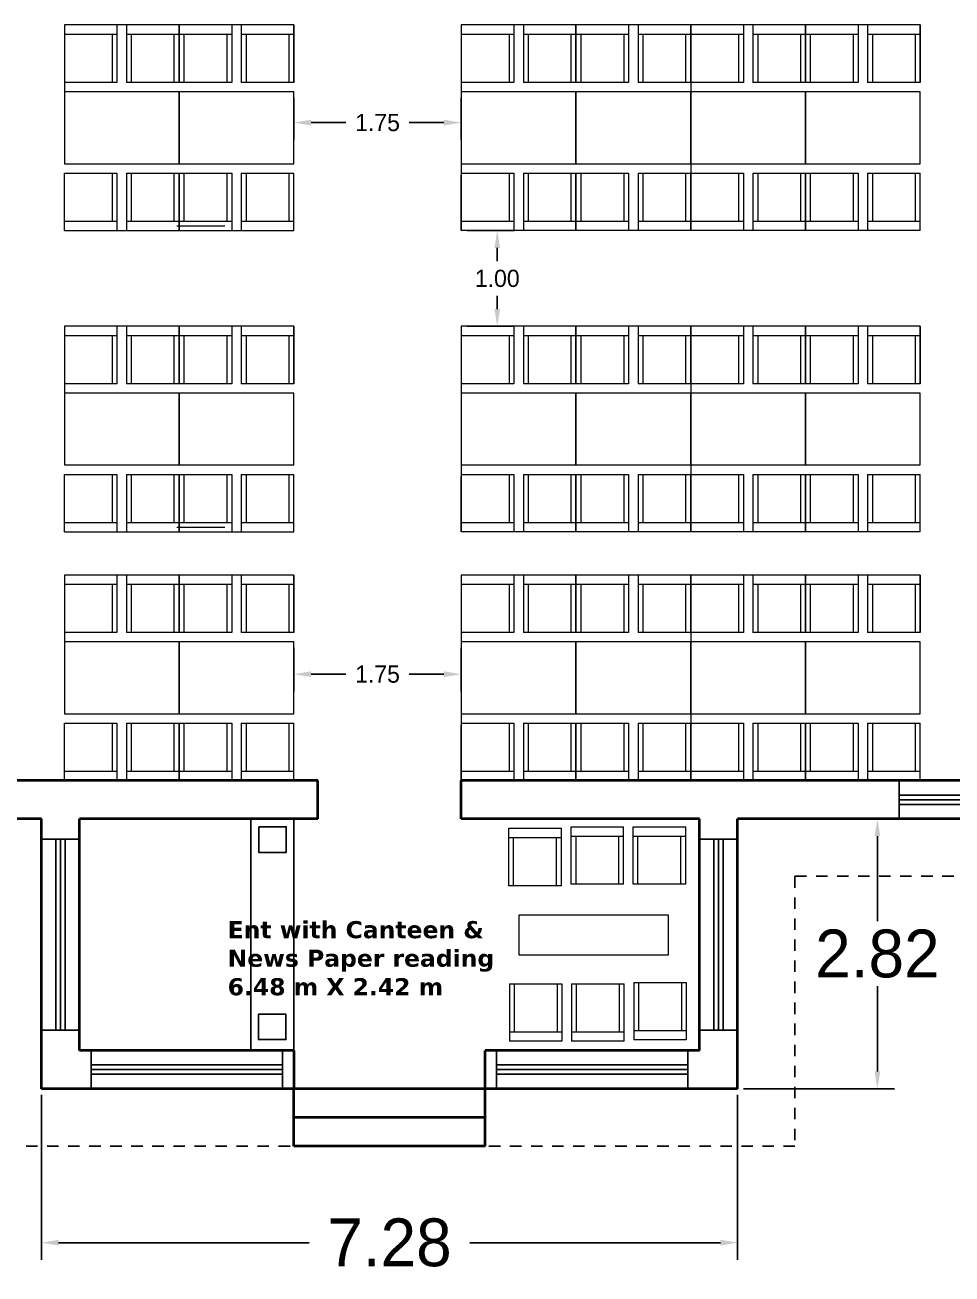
# Model space of a CAD drawing. Header units: inches. Extents: x 23 to 232, y -46 to 52.
# Drawn here: x 36.47 to 46.16, y 18.64 to 31.69 of the extents above; entities that cross this region are included whole.
import ezdxf

# ---------------------------------------------------------------- set-up
doc = ezdxf.new("R2010")
doc.units = ezdxf.units.IN
doc.header["$MEASUREMENT"] = 0
doc.linetypes.add('ACAD_ISO02W100', pattern=[15, 12, -3])
doc.layers.add('FUR', color=1, linetype='Continuous', lineweight=15)
doc.dimstyles.get("Standard").update_dxf_attribs({"dimtxt": 0.18, "dimasz": 0.18, "dimexe": 0.18, "dimexo": 0.0625, "dimgap": 0.09, "dimtad": 0, "dimtih": 1, "dimtoh": 1, "dimdec": 4, "dimzin": 0, "dimdsep": 46, "dimtxsty": 'Standard', "dimcen": 0.09, "dimadec": 0, "dimazin": 0, "dimtfac": 1, "dimtdec": 4, "dimtofl": 0, "dimtmove": 0, "dimatfit": 3, "dimfxl": 1, "dimtolj": 1, "dimtzin": 0, "dimarcsym": 0})

# ---------------------------------------------------------------- blocks, each defined once
blk = doc.blocks.new('*D3')
at = {"color": 0, "lineweight": -2}
for p, q in [((43.982, 23.395), (45.561, 23.395)), ((45.381, 23.215), (45.381, 22.325)), ((45.381, 20.755), (45.381, 21.645)), ((43.982, 20.575), (45.561, 20.575))]:
    blk.add_line(p, q, dxfattribs=at)
at = {"color": 0}
for points in [[(45.351, 23.215), (45.411, 23.215), (45.381, 23.395)], [(45.351, 20.755), (45.411, 20.755), (45.381, 20.575)]]:
    blk.add_solid(points, dxfattribs=at)
at = {"layer": 'Defpoints', "color": 0}
for p in [(43.919, 23.395), (43.919, 20.575), (45.381, 20.575)]:
    blk.add_point(p, dxfattribs=at)
at = {"color": 0, "insert": (45.381, 21.985), "char_height": 0.5, "attachment_point": 5}
blk.add_mtext('\\A1;2.82', dxfattribs=at)
blk = doc.blocks.new('*D5')
at = {"color": 0, "lineweight": -2}
for p, q in [((36.639, 20.512), (36.639, 18.785)), ((43.919, 20.512), (43.919, 18.785)), ((36.819, 18.965), (39.439, 18.965)), ((43.739, 18.965), (41.119, 18.965))]:
    blk.add_line(p, q, dxfattribs=at)
at = {"color": 0}
for points in [[(36.819, 18.995), (36.819, 18.935), (36.639, 18.965)], [(43.739, 18.995), (43.739, 18.935), (43.919, 18.965)]]:
    blk.add_solid(points, dxfattribs=at)
at = {"layer": 'Defpoints', "color": 0}
for p in [(36.639, 20.575), (43.919, 20.575), (43.919, 18.965)]:
    blk.add_point(p, dxfattribs=at)
at = {"color": 0, "insert": (40.279, 18.965), "char_height": 0.5, "attachment_point": 5}
blk.add_mtext('\\A1;7.28', dxfattribs=at)
blk = doc.blocks.new('*D12')
at = {"color": 0, "lineweight": -2}
for p, q in [((39.279, 30.932), (39.279, 30.494)), ((41.029, 30.932), (41.029, 30.494)), ((39.459, 30.674), (39.824, 30.674)), ((40.849, 30.674), (40.484, 30.674))]:
    blk.add_line(p, q, dxfattribs=at)
at = {"color": 0}
for points in [[(39.459, 30.704), (39.459, 30.644), (39.279, 30.674)], [(40.849, 30.704), (40.849, 30.644), (41.029, 30.674)]]:
    blk.add_solid(points, dxfattribs=at)
at = {"layer": 'Defpoints', "color": 0}
for p in [(39.279, 30.995), (41.029, 30.995), (41.029, 30.674)]:
    blk.add_point(p, dxfattribs=at)
at = {"color": 0, "insert": (40.154, 30.674), "char_height": 0.18, "attachment_point": 5}
blk.add_mtext('\\A1;1.75', dxfattribs=at)
blk = doc.blocks.new('*D13')
at = {"color": 0, "lineweight": -2}
for p, q in [((41.092, 29.545), (41.586, 29.545)), ((41.406, 29.365), (41.406, 29.225)), ((41.406, 28.725), (41.406, 28.865)), ((41.092, 28.545), (41.586, 28.545))]:
    blk.add_line(p, q, dxfattribs=at)
at = {"color": 0}
for points in [[(41.376, 29.365), (41.436, 29.365), (41.406, 29.545)], [(41.376, 28.725), (41.436, 28.725), (41.406, 28.545)]]:
    blk.add_solid(points, dxfattribs=at)
at = {"layer": 'Defpoints', "color": 0}
for p in [(41.029, 29.545), (41.029, 28.545), (41.406, 28.545)]:
    blk.add_point(p, dxfattribs=at)
at = {"color": 0, "insert": (41.406, 29.045), "char_height": 0.18, "attachment_point": 5}
blk.add_mtext('\\A1;1.00', dxfattribs=at)
blk = doc.blocks.new('*D30')
at = {"color": 0, "lineweight": -2}
for p, q in [((39.279, 25.182), (39.279, 24.728)), ((41.029, 25.182), (41.029, 24.728)), ((39.459, 24.908), (39.824, 24.908)), ((40.849, 24.908), (40.484, 24.908))]:
    blk.add_line(p, q, dxfattribs=at)
at = {"color": 0}
for points in [[(39.459, 24.938), (39.459, 24.878), (39.279, 24.908)], [(40.849, 24.938), (40.849, 24.878), (41.029, 24.908)]]:
    blk.add_solid(points, dxfattribs=at)
at = {"layer": 'Defpoints', "color": 0}
for p in [(39.279, 25.245), (41.029, 25.245), (41.029, 24.908)]:
    blk.add_point(p, dxfattribs=at)
at = {"color": 0, "insert": (40.154, 24.908), "char_height": 0.18, "attachment_point": 5}
blk.add_mtext('\\A1;1.75', dxfattribs=at)

msp = doc.modelspace()

# ---------------------------------------------------------------- linework, layer by layer
for p, q in [((41.02924, 29.54499), (41.02924, 30.12499)), ((43.42924, 29.54499), (43.42924, 30.12499)), ((41.02924, 26.39499), (41.02924, 26.97499)), ((43.42924, 26.39499), (43.42924, 26.97499)), ((41.02924, 23.79499), (41.02924, 24.37499)), ((43.42924, 23.79499), (43.42924, 24.37499)), ((36.63924, 23.39499), (36.03924, 23.39499)), ((37.03924, 23.39499), (38.03924, 23.39499)), ((38.82924, 20.97499), (38.82924, 23.39499)), ((39.27924, 20.97499), (39.27924, 23.39499)), ((43.91924, 23.39499), (44.51924, 23.39499)), ((43.91924, 23.39499), (43.91924, 22.79499)), ((41.27924, 20.57499), (39.27924, 20.57499))]:
    msp.add_line(p, q)
at = {"lineweight": 40}
for p, q in [((39.52924, 23.79499), (30.87924, 23.79499)), ((39.52924, 23.39499), (39.52924, 23.79499)), ((54.67924, 23.79499), (41.02924, 23.79499)), ((41.02924, 23.39499), (41.02924, 23.79499)), ((36.63924, 23.39499), (30.47924, 23.39499)), ((36.63924, 20.57499), (36.63924, 23.39499)), ((37.03924, 20.97499), (37.03924, 23.39499)), ((39.52924, 23.39499), (37.03924, 23.39499)), ((43.51924, 23.39499), (41.02924, 23.39499)), ((43.51924, 20.97499), (43.51924, 23.39499)), ((43.91924, 20.57499), (43.91924, 23.39499)), ((54.67924, 23.39499), (43.91924, 23.39499)), ((39.27924, 20.97499), (37.03924, 20.97499)), ((39.27924, 20.97499), (39.27924, 20.57499)), ((43.51924, 20.97499), (41.27924, 20.97499)), ((41.27924, 20.57499), (41.27924, 20.97499)), ((43.91924, 20.57499), (36.63924, 20.57499)), ((39.27924, 19.97499), (39.27924, 20.57499)), ((41.27924, 19.97499), (41.27924, 20.57499)), ((41.27924, 20.27499), (39.27924, 20.27499)), ((41.27924, 19.97499), (39.27924, 19.97499))]:
    msp.add_line(p, q, dxfattribs=at)
at = {"color": 6}
for p, q in [((45.60924, 23.79499), (45.60924, 23.39499)), ((45.60924, 23.64499), (47.60924, 23.64499)), ((45.60924, 23.59499), (47.60924, 23.59499)), ((45.60924, 23.59499), (47.60924, 23.59499)), ((45.60924, 23.54499), (47.60924, 23.54499)), ((36.63924, 23.18499), (37.03924, 23.18499)), ((36.78924, 23.18499), (36.78924, 21.18499)), ((36.83924, 23.18499), (36.83924, 21.18499)), ((36.83924, 23.18499), (36.83924, 21.18499)), ((36.88924, 23.18499), (36.88924, 21.18499)), ((43.51924, 23.18499), (43.91924, 23.18499)), ((43.66924, 23.18499), (43.66924, 21.18499)), ((43.71924, 23.18499), (43.71924, 21.18499)), ((43.71924, 23.18499), (43.71924, 21.18499)), ((43.76924, 23.18499), (43.76924, 21.18499)), ((36.63924, 21.18499), (37.03924, 21.18499)), ((43.51924, 21.18499), (43.91924, 21.18499)), ((37.15924, 20.57499), (37.15924, 20.97499)), ((39.15924, 20.57499), (39.15924, 20.97499)), ((41.39924, 20.57499), (41.39924, 20.97499)), ((43.39924, 20.57499), (43.39924, 20.97499)), ((37.15924, 20.82499), (39.15924, 20.82499)), ((37.15924, 20.77499), (39.15924, 20.77499)), ((37.15924, 20.77499), (39.15924, 20.77499)), ((41.39924, 20.82499), (43.39924, 20.82499)), ((41.39924, 20.77499), (43.39924, 20.77499)), ((41.39924, 20.77499), (43.39924, 20.77499)), ((37.15924, 20.72499), (39.15924, 20.72499)), ((41.39924, 20.72499), (43.39924, 20.72499))]:
    msp.add_line(p, q, dxfattribs=at)
at = {"linetype": 'ACAD_ISO02W100', "ltscale": 0.01}
for p, q in [((44.51924, 22.79499), (44.51924, 19.97499)), ((44.51924, 22.79499), (54.07924, 22.79499)), ((36.03924, 19.97499), (44.51924, 19.97499))]:
    msp.add_line(p, q, dxfattribs=at)
for points in [[(38.91278, 23.31231), (39.20001, 23.31231), (39.20001, 23.04478), (38.91278, 23.04478)], [(38.90844, 21.35313), (39.19678, 21.35313), (39.19678, 21.08875), (38.90844, 21.08875)]]:
    msp.add_lwpolyline(points, close=True)
at = {"layer": 'FUR', "lineweight": 20}
for p, q in [((39.27924, 31.69499), (36.87924, 31.69499)), ((36.87924, 31.69499), (36.87924, 30.245)), ((37.42924, 31.69499), (37.42924, 31.09499)), ((37.52924, 31.69499), (37.52924, 31.09499)), ((38.07924, 31.09499), (38.07924, 31.69499)), ((38.07924, 31.69499), (38.07924, 31.09499)), ((38.07924, 31.09499), (38.07924, 31.69499)), ((38.07924, 31.69499), (38.07924, 31.09499)), ((38.62924, 31.69499), (38.62924, 31.09499)), ((38.72924, 31.69499), (38.72924, 31.09499)), ((39.27924, 31.69499), (39.27924, 31.09499)), ((39.27924, 31.09499), (39.27924, 31.69499)), ((43.42924, 31.69499), (41.02924, 31.69499)), ((41.02924, 31.69499), (41.02924, 29.54499)), ((41.57924, 31.69499), (41.57924, 31.09499)), ((41.67924, 31.69499), (41.67924, 31.09499)), ((42.22924, 31.69499), (42.22924, 31.09499)), ((42.22924, 31.09499), (42.22924, 31.69499)), ((42.22924, 31.69499), (42.22924, 31.09499)), ((42.22924, 31.09499), (42.22924, 31.69499)), ((42.77924, 31.69499), (42.77924, 31.09499)), ((42.87924, 31.69499), (42.87924, 31.09499)), ((45.82924, 31.69499), (43.42924, 31.69499)), ((43.42924, 31.69499), (43.42924, 29.54499)), ((43.42924, 31.69499), (43.42924, 31.09499)), ((43.42924, 31.09499), (43.42924, 31.69499)), ((43.97924, 31.69499), (43.97924, 31.09499)), ((44.07924, 31.69499), (44.07924, 31.09499)), ((44.62924, 31.69499), (44.62924, 31.09499)), ((44.62924, 31.09499), (44.62924, 31.69499)), ((44.62924, 31.69499), (44.62924, 31.09499)), ((44.62924, 31.09499), (44.62924, 31.69499)), ((45.17924, 31.69499), (45.17924, 31.09499)), ((45.27924, 31.69499), (45.27924, 31.09499)), ((45.82924, 31.69499), (45.82924, 31.09499)), ((45.82924, 31.09499), (45.82924, 31.69499)), ((37.42924, 31.595), (36.87924, 31.595)), ((37.37924, 31.595), (37.37924, 31.09499)), ((38.07924, 31.595), (37.52924, 31.595)), ((37.57924, 31.595), (37.57924, 31.09499)), ((38.02924, 31.09499), (38.02924, 31.595)), ((38.62924, 31.59499), (38.07924, 31.59499)), ((38.12924, 31.59499), (38.12924, 31.09499)), ((38.57924, 31.59499), (38.57924, 31.09499)), ((39.27924, 31.59499), (38.72924, 31.59499)), ((38.77924, 31.59499), (38.77924, 31.09499)), ((39.22924, 31.09499), (39.22924, 31.59499)), ((41.57924, 31.59499), (41.02924, 31.59499)), ((41.52924, 31.59499), (41.52924, 31.09499)), ((42.22924, 31.59499), (41.67924, 31.59499)), ((41.72924, 31.59499), (41.72924, 31.09499)), ((42.17924, 31.09499), (42.17924, 31.59499)), ((42.77924, 31.59499), (42.22924, 31.59499)), ((42.27924, 31.59499), (42.27924, 31.09499)), ((42.72924, 31.59499), (42.72924, 31.09499)), ((43.42924, 31.59499), (42.87924, 31.59499)), ((42.92924, 31.59499), (42.92924, 31.09499)), ((43.37924, 31.09499), (43.37924, 31.59499)), ((43.97924, 31.59499), (43.42924, 31.59499)), ((43.92924, 31.59499), (43.92924, 31.09499)), ((44.62924, 31.59499), (44.07924, 31.59499)), ((44.12924, 31.59499), (44.12924, 31.09499)), ((44.57924, 31.09499), (44.57924, 31.59499)), ((45.17924, 31.59499), (44.62924, 31.59499)), ((44.67924, 31.59499), (44.67924, 31.09499)), ((45.12924, 31.59499), (45.12924, 31.09499)), ((45.82924, 31.59499), (45.27924, 31.59499)), ((45.32924, 31.59499), (45.32924, 31.09499)), ((45.77924, 31.09499), (45.77924, 31.59499)), ((37.42924, 31.09499), (36.87924, 31.09499)), ((38.07924, 31.09499), (37.52924, 31.09499)), ((38.62924, 31.09499), (38.07924, 31.09499)), ((39.27924, 31.09499), (38.72924, 31.09499)), ((41.57924, 31.09499), (41.02924, 31.09499)), ((42.22924, 31.09499), (41.67924, 31.09499)), ((42.77924, 31.09499), (42.22924, 31.09499)), ((43.42924, 31.09499), (42.87924, 31.09499)), ((43.97924, 31.09499), (43.42924, 31.09499)), ((44.62924, 31.09499), (44.07924, 31.09499)), ((45.17924, 31.09499), (44.62924, 31.09499)), ((45.82924, 31.09499), (45.27924, 31.09499)), ((38.07924, 30.995), (36.87924, 30.995)), ((38.07924, 30.245), (38.07924, 30.995)), ((38.07924, 30.245), (38.07924, 30.995)), ((39.27924, 30.99499), (38.07924, 30.99499)), ((38.07924, 30.99499), (38.07924, 30.24499)), ((38.07924, 30.99499), (38.07924, 30.24499)), ((39.27924, 30.24499), (39.27924, 30.99499)), ((39.27924, 30.24499), (39.27924, 30.99499)), ((42.22924, 30.99499), (41.02924, 30.99499)), ((43.42924, 30.99499), (42.22924, 30.99499)), ((42.22924, 30.99499), (42.22924, 30.24499)), ((42.22924, 30.99499), (42.22924, 30.24499)), ((42.22924, 30.24499), (42.22924, 30.99499)), ((42.22924, 30.24499), (42.22924, 30.99499)), ((44.62924, 30.99499), (43.42924, 30.99499)), ((43.42924, 30.24499), (43.42924, 30.99499)), ((43.42924, 30.24499), (43.42924, 30.99499)), ((45.82924, 30.99499), (44.62924, 30.99499)), ((44.62924, 30.99499), (44.62924, 30.24499)), ((44.62924, 30.99499), (44.62924, 30.24499)), ((44.62924, 30.24499), (44.62924, 30.99499)), ((44.62924, 30.24499), (44.62924, 30.99499)), ((45.82924, 30.24499), (45.82924, 30.99499)), ((45.82924, 30.24499), (45.82924, 30.99499)), ((36.87924, 30.245), (38.07924, 30.245)), ((38.07924, 30.24499), (39.27924, 30.24499)), ((41.02924, 30.24499), (42.22924, 30.24499)), ((42.22924, 30.24499), (43.42924, 30.24499)), ((43.42924, 30.24499), (44.62924, 30.24499)), ((44.62924, 30.24499), (45.82924, 30.24499)), ((36.87924, 30.145), (37.42924, 30.145)), ((36.87924, 29.54499), (36.87924, 30.14499)), ((37.37924, 30.145), (37.37924, 29.645)), ((37.42924, 30.145), (37.42924, 29.545)), ((37.52924, 30.145), (38.07924, 30.145)), ((37.52924, 30.145), (37.52924, 29.545)), ((37.57924, 30.145), (37.57924, 29.645)), ((38.02924, 29.645), (38.02924, 30.145)), ((38.07924, 29.545), (38.07924, 30.145)), ((38.07924, 30.14499), (38.62924, 30.14499)), ((38.07924, 30.14499), (38.07924, 29.54499)), ((38.12924, 30.14499), (38.12924, 29.64499)), ((38.57924, 30.14499), (38.57924, 29.64499)), ((38.62924, 30.14499), (38.62924, 29.54499)), ((38.72924, 30.14499), (39.27924, 30.14499)), ((38.72924, 30.14499), (38.72924, 29.54499)), ((38.77924, 30.14499), (38.77924, 29.64499)), ((39.22924, 29.64499), (39.22924, 30.14499)), ((39.27924, 29.54499), (39.27924, 30.14499)), ((41.02924, 30.14499), (41.57924, 30.14499)), ((41.52924, 30.14499), (41.52924, 29.64499)), ((41.57924, 30.14499), (41.57924, 29.54499)), ((41.67924, 30.14499), (42.22924, 30.14499)), ((41.67924, 30.14499), (41.67924, 29.54499)), ((41.72924, 30.14499), (41.72924, 29.64499)), ((42.17924, 29.64499), (42.17924, 30.14499)), ((42.22924, 30.14499), (42.77924, 30.14499)), ((42.22924, 30.14499), (42.22924, 29.54499)), ((42.22924, 29.54499), (42.22924, 30.14499)), ((42.27924, 30.14499), (42.27924, 29.64499)), ((42.72924, 30.14499), (42.72924, 29.64499)), ((42.77924, 30.14499), (42.77924, 29.54499)), ((42.87924, 30.14499), (43.42924, 30.14499)), ((42.87924, 30.14499), (42.87924, 29.54499)), ((42.92924, 30.14499), (42.92924, 29.64499)), ((43.37924, 29.64499), (43.37924, 30.14499)), ((43.42924, 30.14499), (43.97924, 30.14499)), ((43.42924, 29.54499), (43.42924, 30.14499)), ((43.92924, 30.14499), (43.92924, 29.64499)), ((43.97924, 30.14499), (43.97924, 29.54499)), ((44.07924, 30.14499), (44.62924, 30.14499)), ((44.07924, 30.14499), (44.07924, 29.54499)), ((44.12924, 30.14499), (44.12924, 29.64499)), ((44.57924, 29.64499), (44.57924, 30.14499)), ((44.62924, 30.14499), (45.17924, 30.14499)), ((44.62924, 30.14499), (44.62924, 29.54499)), ((44.62924, 29.54499), (44.62924, 30.14499)), ((44.67924, 30.14499), (44.67924, 29.64499)), ((45.12924, 30.14499), (45.12924, 29.64499)), ((45.17924, 30.14499), (45.17924, 29.54499)), ((45.27924, 30.14499), (45.82924, 30.14499)), ((45.27924, 30.14499), (45.27924, 29.54499)), ((45.32924, 30.14499), (45.32924, 29.64499)), ((45.77924, 29.64499), (45.77924, 30.14499)), ((45.82924, 29.54499), (45.82924, 30.14499)), ((36.87924, 29.645), (37.42924, 29.645)), ((37.52924, 29.645), (38.07924, 29.645)), ((38.07924, 29.64499), (38.62924, 29.64499)), ((38.72924, 29.64499), (39.27924, 29.64499)), ((41.02924, 29.64499), (41.57924, 29.64499)), ((41.67924, 29.64499), (42.22924, 29.64499)), ((42.22924, 29.64499), (42.77924, 29.64499)), ((42.87924, 29.64499), (43.42924, 29.64499)), ((43.42924, 29.64499), (43.97924, 29.64499)), ((44.07924, 29.64499), (44.62924, 29.64499)), ((44.62924, 29.64499), (45.17924, 29.64499)), ((45.27924, 29.64499), (45.82924, 29.64499)), ((36.87924, 29.54499), (39.27924, 29.54499)), ((38.05592, 29.59499), (38.55592, 29.59499)), ((43.42924, 29.54499), (41.02924, 29.54499)), ((45.82924, 29.54499), (43.42924, 29.54499)), ((39.27924, 28.54499), (36.87924, 28.54499)), ((36.87924, 28.54499), (36.87924, 27.09499)), ((37.42924, 28.54499), (37.42924, 27.94499)), ((37.52924, 28.54499), (37.52924, 27.94499)), ((38.07924, 28.54499), (38.07924, 27.94499)), ((38.07924, 27.94499), (38.07924, 28.54499)), ((38.07924, 28.54499), (38.07924, 27.94499)), ((38.07924, 27.94499), (38.07924, 28.54499)), ((38.62924, 28.54499), (38.62924, 27.94499)), ((38.72924, 28.54499), (38.72924, 27.94499)), ((39.27924, 28.54499), (39.27924, 27.94499)), ((39.27924, 27.94499), (39.27924, 28.54499)), ((43.42924, 28.54499), (41.02924, 28.54499)), ((41.02924, 28.54499), (41.02924, 26.39499)), ((41.57924, 28.54499), (41.57924, 27.94499)), ((41.67924, 28.54499), (41.67924, 27.94499)), ((42.22924, 28.54499), (42.22924, 27.94499)), ((42.22924, 27.94499), (42.22924, 28.54499)), ((42.22924, 28.54499), (42.22924, 27.94499)), ((42.22924, 27.94499), (42.22924, 28.54499)), ((42.77924, 28.54499), (42.77924, 27.94499)), ((42.87924, 28.54499), (42.87924, 27.94499)), ((45.82924, 28.54499), (43.42924, 28.54499)), ((43.42924, 28.54499), (43.42924, 26.39499)), ((43.42924, 28.54499), (43.42924, 27.94499)), ((43.42924, 27.94499), (43.42924, 28.54499)), ((43.97924, 28.54499), (43.97924, 27.94499)), ((44.07924, 28.54499), (44.07924, 27.94499)), ((44.62924, 28.54499), (44.62924, 27.94499)), ((44.62924, 27.94499), (44.62924, 28.54499)), ((44.62924, 28.54499), (44.62924, 27.94499)), ((44.62924, 27.94499), (44.62924, 28.54499)), ((45.17924, 28.54499), (45.17924, 27.94499)), ((45.27924, 28.54499), (45.27924, 27.94499)), ((45.82924, 28.54499), (45.82924, 27.94499)), ((45.82924, 27.94499), (45.82924, 28.54499)), ((37.42924, 28.44499), (36.87924, 28.44499)), ((37.37924, 28.44499), (37.37924, 27.94499)), ((38.07924, 28.44499), (37.52924, 28.44499)), ((37.57924, 28.44499), (37.57924, 27.94499)), ((38.02924, 27.94499), (38.02924, 28.44499)), ((38.62924, 28.44499), (38.07924, 28.44499)), ((38.12924, 28.44499), (38.12924, 27.94499)), ((38.57924, 28.44499), (38.57924, 27.94499)), ((39.27924, 28.44499), (38.72924, 28.44499)), ((38.77924, 28.44499), (38.77924, 27.94499)), ((39.22924, 27.94499), (39.22924, 28.44499)), ((41.57924, 28.44499), (41.02924, 28.44499)), ((41.52924, 28.44499), (41.52924, 27.94499)), ((42.22924, 28.44499), (41.67924, 28.44499)), ((41.72924, 28.44499), (41.72924, 27.94499)), ((42.17924, 27.94499), (42.17924, 28.44499)), ((42.77924, 28.44499), (42.22924, 28.44499)), ((42.27924, 28.44499), (42.27924, 27.94499)), ((42.72924, 28.44499), (42.72924, 27.94499)), ((43.42924, 28.44499), (42.87924, 28.44499)), ((42.92924, 28.44499), (42.92924, 27.94499)), ((43.37924, 27.94499), (43.37924, 28.44499)), ((43.97924, 28.44499), (43.42924, 28.44499)), ((43.92924, 28.44499), (43.92924, 27.94499)), ((44.62924, 28.44499), (44.07924, 28.44499)), ((44.12924, 28.44499), (44.12924, 27.94499)), ((44.57924, 27.94499), (44.57924, 28.44499)), ((45.17924, 28.44499), (44.62924, 28.44499)), ((44.67924, 28.44499), (44.67924, 27.94499)), ((45.12924, 28.44499), (45.12924, 27.94499)), ((45.82924, 28.44499), (45.27924, 28.44499)), ((45.32924, 28.44499), (45.32924, 27.94499)), ((45.77924, 27.94499), (45.77924, 28.44499)), ((37.42924, 27.94499), (36.87924, 27.94499)), ((38.07924, 27.94499), (37.52924, 27.94499)), ((38.62924, 27.94499), (38.07924, 27.94499)), ((39.27924, 27.94499), (38.72924, 27.94499)), ((41.57924, 27.94499), (41.02924, 27.94499)), ((42.22924, 27.94499), (41.67924, 27.94499)), ((42.77924, 27.94499), (42.22924, 27.94499)), ((43.42924, 27.94499), (42.87924, 27.94499)), ((43.97924, 27.94499), (43.42924, 27.94499)), ((44.62924, 27.94499), (44.07924, 27.94499)), ((45.17924, 27.94499), (44.62924, 27.94499)), ((45.82924, 27.94499), (45.27924, 27.94499)), ((38.07924, 27.84499), (36.87924, 27.84499)), ((39.27924, 27.84499), (38.07924, 27.84499)), ((38.07924, 27.84499), (38.07924, 27.09499)), ((38.07924, 27.84499), (38.07924, 27.09499)), ((38.07924, 27.09499), (38.07924, 27.84499)), ((38.07924, 27.09499), (38.07924, 27.84499)), ((39.27924, 27.09499), (39.27924, 27.84499)), ((39.27924, 27.09499), (39.27924, 27.84499)), ((42.22924, 27.84499), (41.02924, 27.84499)), ((43.42924, 27.84499), (42.22924, 27.84499)), ((42.22924, 27.84499), (42.22924, 27.09499)), ((42.22924, 27.84499), (42.22924, 27.09499)), ((42.22924, 27.09499), (42.22924, 27.84499)), ((42.22924, 27.09499), (42.22924, 27.84499)), ((44.62924, 27.84499), (43.42924, 27.84499)), ((43.42924, 27.09499), (43.42924, 27.84499)), ((43.42924, 27.09499), (43.42924, 27.84499)), ((45.82924, 27.84499), (44.62924, 27.84499)), ((44.62924, 27.84499), (44.62924, 27.09499)), ((44.62924, 27.84499), (44.62924, 27.09499)), ((44.62924, 27.09499), (44.62924, 27.84499)), ((44.62924, 27.09499), (44.62924, 27.84499)), ((45.82924, 27.09499), (45.82924, 27.84499)), ((45.82924, 27.09499), (45.82924, 27.84499)), ((36.87924, 27.09499), (38.07924, 27.09499)), ((38.07924, 27.09499), (39.27924, 27.09499)), ((41.02924, 27.09499), (42.22924, 27.09499)), ((42.22924, 27.09499), (43.42924, 27.09499)), ((43.42924, 27.09499), (44.62924, 27.09499)), ((44.62924, 27.09499), (45.82924, 27.09499)), ((36.87924, 26.39499), (36.87924, 26.99499)), ((36.87924, 26.99499), (37.42924, 26.99499)), ((37.37924, 26.99499), (37.37924, 26.49499)), ((37.42924, 26.99499), (37.42924, 26.39499)), ((37.52924, 26.99499), (38.07924, 26.99499)), ((37.52924, 26.99499), (37.52924, 26.39499)), ((37.57924, 26.99499), (37.57924, 26.49499)), ((38.02924, 26.49499), (38.02924, 26.99499)), ((38.07924, 26.99499), (38.62924, 26.99499)), ((38.07924, 26.99499), (38.07924, 26.39499)), ((38.07924, 26.39499), (38.07924, 26.99499)), ((38.12924, 26.99499), (38.12924, 26.49499)), ((38.57924, 26.99499), (38.57924, 26.49499)), ((38.62924, 26.99499), (38.62924, 26.39499)), ((38.72924, 26.99499), (39.27924, 26.99499)), ((38.72924, 26.99499), (38.72924, 26.39499)), ((38.77924, 26.99499), (38.77924, 26.49499)), ((39.22924, 26.49499), (39.22924, 26.99499)), ((39.27924, 26.39499), (39.27924, 26.99499)), ((41.02924, 26.99499), (41.57924, 26.99499)), ((41.52924, 26.99499), (41.52924, 26.49499)), ((41.57924, 26.99499), (41.57924, 26.39499)), ((41.67924, 26.99499), (42.22924, 26.99499)), ((41.67924, 26.99499), (41.67924, 26.39499)), ((41.72924, 26.99499), (41.72924, 26.49499)), ((42.17924, 26.49499), (42.17924, 26.99499)), ((42.22924, 26.99499), (42.77924, 26.99499)), ((42.22924, 26.99499), (42.22924, 26.39499)), ((42.22924, 26.39499), (42.22924, 26.99499)), ((42.27924, 26.99499), (42.27924, 26.49499)), ((42.72924, 26.99499), (42.72924, 26.49499)), ((42.77924, 26.99499), (42.77924, 26.39499)), ((42.87924, 26.99499), (43.42924, 26.99499)), ((42.87924, 26.99499), (42.87924, 26.39499)), ((42.92924, 26.99499), (42.92924, 26.49499)), ((43.37924, 26.49499), (43.37924, 26.99499)), ((43.42924, 26.99499), (43.97924, 26.99499)), ((43.42924, 26.39499), (43.42924, 26.99499)), ((43.92924, 26.99499), (43.92924, 26.49499)), ((43.97924, 26.99499), (43.97924, 26.39499)), ((44.07924, 26.99499), (44.62924, 26.99499)), ((44.07924, 26.99499), (44.07924, 26.39499)), ((44.12924, 26.99499), (44.12924, 26.49499)), ((44.57924, 26.49499), (44.57924, 26.99499)), ((44.62924, 26.99499), (45.17924, 26.99499)), ((44.62924, 26.99499), (44.62924, 26.39499)), ((44.62924, 26.39499), (44.62924, 26.99499)), ((44.67924, 26.99499), (44.67924, 26.49499)), ((45.12924, 26.99499), (45.12924, 26.49499)), ((45.17924, 26.99499), (45.17924, 26.39499)), ((45.27924, 26.99499), (45.82924, 26.99499)), ((45.27924, 26.99499), (45.27924, 26.39499)), ((45.32924, 26.99499), (45.32924, 26.49499)), ((45.77924, 26.49499), (45.77924, 26.99499)), ((45.82924, 26.39499), (45.82924, 26.99499)), ((36.87924, 26.49499), (37.42924, 26.49499)), ((36.87924, 26.39499), (39.27924, 26.39499)), ((37.52924, 26.49499), (38.07924, 26.49499)), ((38.05592, 26.44499), (38.55592, 26.44499)), ((38.07924, 26.49499), (38.62924, 26.49499)), ((38.72924, 26.49499), (39.27924, 26.49499)), ((41.02924, 26.49499), (41.57924, 26.49499)), ((43.42924, 26.39499), (41.02924, 26.39499)), ((41.67924, 26.49499), (42.22924, 26.49499)), ((42.22924, 26.49499), (42.77924, 26.49499)), ((42.87924, 26.49499), (43.42924, 26.49499)), ((43.42924, 26.49499), (43.97924, 26.49499)), ((45.82924, 26.39499), (43.42924, 26.39499)), ((44.07924, 26.49499), (44.62924, 26.49499)), ((44.62924, 26.49499), (45.17924, 26.49499)), ((45.27924, 26.49499), (45.82924, 26.49499)), ((39.27924, 25.94499), (36.87924, 25.94499)), ((36.87924, 25.94499), (36.87924, 24.49499)), ((37.42924, 25.94499), (37.42924, 25.34499)), ((37.52924, 25.94499), (37.52924, 25.34499)), ((38.07924, 25.94499), (38.07924, 25.34499)), ((38.07924, 25.34499), (38.07924, 25.94499)), ((38.07924, 25.94499), (38.07924, 25.34499)), ((38.07924, 25.34499), (38.07924, 25.94499)), ((38.62924, 25.94499), (38.62924, 25.34499)), ((38.72924, 25.94499), (38.72924, 25.34499)), ((39.27924, 25.94499), (39.27924, 25.34499)), ((39.27924, 25.34499), (39.27924, 25.94499)), ((43.42924, 25.94499), (41.02924, 25.94499)), ((41.02924, 25.94499), (41.02924, 23.79499)), ((41.57924, 25.94499), (41.57924, 25.34499)), ((41.67924, 25.94499), (41.67924, 25.34499)), ((42.22924, 25.94499), (42.22924, 25.34499)), ((42.22924, 25.34499), (42.22924, 25.94499)), ((42.22924, 25.94499), (42.22924, 25.34499)), ((42.22924, 25.34499), (42.22924, 25.94499)), ((42.77924, 25.94499), (42.77924, 25.34499)), ((42.87924, 25.94499), (42.87924, 25.34499)), ((45.82924, 25.94499), (43.42924, 25.94499)), ((43.42924, 25.94499), (43.42924, 23.79499)), ((43.42924, 25.94499), (43.42924, 25.34499)), ((43.42924, 25.34499), (43.42924, 25.94499)), ((43.97924, 25.94499), (43.97924, 25.34499)), ((44.07924, 25.94499), (44.07924, 25.34499)), ((44.62924, 25.94499), (44.62924, 25.34499)), ((44.62924, 25.34499), (44.62924, 25.94499)), ((44.62924, 25.94499), (44.62924, 25.34499)), ((44.62924, 25.34499), (44.62924, 25.94499)), ((45.17924, 25.94499), (45.17924, 25.34499)), ((45.27924, 25.94499), (45.27924, 25.34499)), ((45.82924, 25.94499), (45.82924, 25.34499)), ((45.82924, 25.34499), (45.82924, 25.94499)), ((37.42924, 25.84499), (36.87924, 25.84499)), ((37.37924, 25.84499), (37.37924, 25.34499)), ((38.07924, 25.84499), (37.52924, 25.84499)), ((37.57924, 25.84499), (37.57924, 25.34499)), ((38.02924, 25.34499), (38.02924, 25.84499)), ((38.62924, 25.84499), (38.07924, 25.84499)), ((38.12924, 25.84499), (38.12924, 25.34499)), ((38.57924, 25.84499), (38.57924, 25.34499)), ((39.27924, 25.84499), (38.72924, 25.84499)), ((38.77924, 25.84499), (38.77924, 25.34499)), ((39.22924, 25.34499), (39.22924, 25.84499)), ((41.57924, 25.84499), (41.02924, 25.84499)), ((41.52924, 25.84499), (41.52924, 25.34499)), ((42.22924, 25.84499), (41.67924, 25.84499)), ((41.72924, 25.84499), (41.72924, 25.34499)), ((42.17924, 25.34499), (42.17924, 25.84499)), ((42.77924, 25.84499), (42.22924, 25.84499)), ((42.27924, 25.84499), (42.27924, 25.34499)), ((42.72924, 25.84499), (42.72924, 25.34499)), ((43.42924, 25.84499), (42.87924, 25.84499)), ((42.92924, 25.84499), (42.92924, 25.34499)), ((43.37924, 25.34499), (43.37924, 25.84499)), ((43.97924, 25.84499), (43.42924, 25.84499)), ((43.92924, 25.84499), (43.92924, 25.34499)), ((44.62924, 25.84499), (44.07924, 25.84499)), ((44.12924, 25.84499), (44.12924, 25.34499)), ((44.57924, 25.34499), (44.57924, 25.84499)), ((45.17924, 25.84499), (44.62924, 25.84499)), ((44.67924, 25.84499), (44.67924, 25.34499)), ((45.12924, 25.84499), (45.12924, 25.34499)), ((45.82924, 25.84499), (45.27924, 25.84499)), ((45.32924, 25.84499), (45.32924, 25.34499)), ((45.77924, 25.34499), (45.77924, 25.84499)), ((37.42924, 25.34499), (36.87924, 25.34499)), ((38.07924, 25.34499), (37.52924, 25.34499)), ((38.62924, 25.34499), (38.07924, 25.34499)), ((39.27924, 25.34499), (38.72924, 25.34499)), ((41.57924, 25.34499), (41.02924, 25.34499)), ((42.22924, 25.34499), (41.67924, 25.34499)), ((42.77924, 25.34499), (42.22924, 25.34499)), ((43.42924, 25.34499), (42.87924, 25.34499)), ((43.97924, 25.34499), (43.42924, 25.34499)), ((44.62924, 25.34499), (44.07924, 25.34499)), ((45.17924, 25.34499), (44.62924, 25.34499)), ((45.82924, 25.34499), (45.27924, 25.34499)), ((38.07924, 25.24499), (36.87924, 25.24499)), ((39.27924, 25.24499), (38.07924, 25.24499)), ((38.07924, 25.24499), (38.07924, 24.49499)), ((38.07924, 25.24499), (38.07924, 24.49499)), ((38.07924, 24.49499), (38.07924, 25.24499)), ((38.07924, 24.49499), (38.07924, 25.24499)), ((39.27924, 24.49499), (39.27924, 25.24499)), ((39.27924, 24.49499), (39.27924, 25.24499)), ((42.22924, 25.24499), (41.02924, 25.24499)), ((43.42924, 25.24499), (42.22924, 25.24499)), ((42.22924, 25.24499), (42.22924, 24.49499)), ((42.22924, 25.24499), (42.22924, 24.49499)), ((42.22924, 24.49499), (42.22924, 25.24499)), ((42.22924, 24.49499), (42.22924, 25.24499)), ((44.62924, 25.24499), (43.42924, 25.24499)), ((43.42924, 24.49499), (43.42924, 25.24499)), ((43.42924, 24.49499), (43.42924, 25.24499)), ((45.82924, 25.24499), (44.62924, 25.24499)), ((44.62924, 25.24499), (44.62924, 24.49499)), ((44.62924, 25.24499), (44.62924, 24.49499)), ((44.62924, 24.49499), (44.62924, 25.24499)), ((44.62924, 24.49499), (44.62924, 25.24499)), ((45.82924, 24.49499), (45.82924, 25.24499)), ((45.82924, 24.49499), (45.82924, 25.24499)), ((36.87924, 24.49499), (38.07924, 24.49499)), ((38.07924, 24.49499), (39.27924, 24.49499)), ((41.02924, 24.49499), (42.22924, 24.49499)), ((42.22924, 24.49499), (43.42924, 24.49499)), ((43.42924, 24.49499), (44.62924, 24.49499)), ((44.62924, 24.49499), (45.82924, 24.49499)), ((36.87924, 23.79499), (36.87924, 24.39499)), ((36.87924, 24.39499), (37.42924, 24.39499)), ((37.37924, 24.39499), (37.37924, 23.89499)), ((37.42924, 24.39499), (37.42924, 23.79499)), ((37.52924, 24.39499), (38.07924, 24.39499)), ((37.52924, 24.39499), (37.52924, 23.79499)), ((37.57924, 24.39499), (37.57924, 23.89499)), ((38.02924, 23.89499), (38.02924, 24.39499)), ((38.07924, 24.39499), (38.62924, 24.39499)), ((38.07924, 24.39499), (38.07924, 23.79499)), ((38.07924, 23.79499), (38.07924, 24.39499)), ((38.12924, 24.39499), (38.12924, 23.89499)), ((38.57924, 24.39499), (38.57924, 23.89499)), ((38.62924, 24.39499), (38.62924, 23.79499)), ((38.72924, 24.39499), (39.27924, 24.39499)), ((38.72924, 24.39499), (38.72924, 23.79499)), ((38.77924, 24.39499), (38.77924, 23.89499)), ((39.22924, 23.89499), (39.22924, 24.39499)), ((39.27924, 23.79499), (39.27924, 24.39499)), ((41.02924, 24.39499), (41.57924, 24.39499)), ((41.52924, 24.39499), (41.52924, 23.89499)), ((41.57924, 24.39499), (41.57924, 23.79499)), ((41.67924, 24.39499), (42.22924, 24.39499)), ((41.67924, 24.39499), (41.67924, 23.79499)), ((41.72924, 24.39499), (41.72924, 23.89499)), ((42.17924, 23.89499), (42.17924, 24.39499)), ((42.22924, 24.39499), (42.77924, 24.39499)), ((42.22924, 24.39499), (42.22924, 23.79499)), ((42.22924, 23.79499), (42.22924, 24.39499)), ((42.27924, 24.39499), (42.27924, 23.89499)), ((42.72924, 24.39499), (42.72924, 23.89499)), ((42.77924, 24.39499), (42.77924, 23.79499)), ((42.87924, 24.39499), (43.42924, 24.39499)), ((42.87924, 24.39499), (42.87924, 23.79499)), ((42.92924, 24.39499), (42.92924, 23.89499)), ((43.37924, 23.89499), (43.37924, 24.39499)), ((43.42924, 24.39499), (43.97924, 24.39499)), ((43.42924, 23.79499), (43.42924, 24.39499)), ((43.92924, 24.39499), (43.92924, 23.89499)), ((43.97924, 24.39499), (43.97924, 23.79499)), ((44.07924, 24.39499), (44.62924, 24.39499)), ((44.07924, 24.39499), (44.07924, 23.79499)), ((44.12924, 24.39499), (44.12924, 23.89499)), ((44.57924, 23.89499), (44.57924, 24.39499)), ((44.62924, 24.39499), (45.17924, 24.39499)), ((44.62924, 24.39499), (44.62924, 23.79499)), ((44.62924, 23.79499), (44.62924, 24.39499)), ((44.67924, 24.39499), (44.67924, 23.89499)), ((45.12924, 24.39499), (45.12924, 23.89499)), ((45.17924, 24.39499), (45.17924, 23.79499)), ((45.27924, 24.39499), (45.82924, 24.39499)), ((45.27924, 24.39499), (45.27924, 23.79499)), ((45.32924, 24.39499), (45.32924, 23.89499)), ((45.77924, 23.89499), (45.77924, 24.39499)), ((45.82924, 23.79499), (45.82924, 24.39499)), ((36.50592, 23.79499), (38.65592, 23.79499)), ((36.87924, 23.89499), (37.42924, 23.89499)), ((36.87924, 23.79499), (37.42924, 23.79499)), ((37.52924, 23.89499), (38.07924, 23.89499)), ((37.52924, 23.79499), (38.07924, 23.79499)), ((38.07924, 23.89499), (38.62924, 23.89499)), ((38.07924, 23.79499), (38.62924, 23.79499)), ((38.72924, 23.89499), (39.27924, 23.89499)), ((38.72924, 23.79499), (39.27924, 23.79499)), ((41.02924, 23.89499), (41.57924, 23.89499)), ((43.42924, 23.79499), (41.02924, 23.79499)), ((41.34915, 23.79499), (42.79915, 23.79499)), ((41.67924, 23.89499), (42.22924, 23.89499)), ((42.22924, 23.89499), (42.77924, 23.89499)), ((42.87924, 23.89499), (43.42924, 23.89499)), ((43.42924, 23.89499), (43.97924, 23.89499)), ((45.82924, 23.79499), (43.42924, 23.79499)), ((44.07924, 23.89499), (44.62924, 23.89499)), ((44.62924, 23.89499), (45.17924, 23.89499)), ((45.27924, 23.89499), (45.82924, 23.89499)), ((41.52653, 22.6968), (41.52653, 23.2968)), ((41.52653, 23.2968), (42.07653, 23.2968)), ((42.07653, 22.6968), (42.07653, 23.2968)), ((42.17674, 23.3114), (42.17674, 22.7114)), ((42.17674, 23.3114), (42.72674, 23.3114)), ((42.72674, 22.7114), (42.72674, 23.3114)), ((42.82674, 22.7114), (42.82674, 23.3114)), ((42.82674, 23.3114), (43.37674, 23.3114)), ((43.37674, 22.7114), (43.37674, 23.3114)), ((42.07653, 23.1968), (41.52653, 23.1968)), ((41.57653, 22.6968), (41.57653, 23.1968)), ((42.02653, 22.6968), (42.02653, 23.1968)), ((42.72674, 23.2114), (42.17674, 23.2114)), ((42.22674, 23.2114), (42.22674, 22.7114)), ((42.67674, 22.7114), (42.67674, 23.2114)), ((43.37674, 23.2114), (42.82674, 23.2114)), ((42.87674, 22.7114), (42.87674, 23.2114)), ((43.32674, 22.7114), (43.32674, 23.2114)), ((42.07653, 22.6968), (41.52653, 22.6968)), ((42.72674, 22.7114), (42.17674, 22.7114)), ((43.37674, 22.7114), (42.82674, 22.7114)), ((42.83294, 21.68462), (43.38294, 21.68462)), ((42.83294, 21.68462), (42.83294, 21.08462)), ((42.88294, 21.68462), (42.88294, 21.18462)), ((43.33294, 21.68462), (43.33294, 21.18462)), ((43.38294, 21.68462), (43.38294, 21.08462)), ((41.53274, 21.67003), (42.08274, 21.67003)), ((41.53274, 21.67003), (41.53274, 21.07003)), ((41.58274, 21.67003), (41.58274, 21.17003)), ((42.03274, 21.67003), (42.03274, 21.17003)), ((42.08274, 21.67003), (42.08274, 21.07003)), ((42.18274, 21.67003), (42.73274, 21.67003)), ((42.18274, 21.67003), (42.18274, 21.07003)), ((42.23274, 21.67003), (42.23274, 21.17003)), ((42.68274, 21.17003), (42.68274, 21.67003)), ((42.73274, 21.07003), (42.73274, 21.67003)), ((41.53274, 21.17003), (42.08274, 21.17003)), ((42.18274, 21.17003), (42.73274, 21.17003)), ((42.83294, 21.18462), (43.38294, 21.18462)), ((42.08274, 21.07003), (41.53274, 21.07003)), ((42.73274, 21.07003), (42.18274, 21.07003)), ((43.38294, 21.08462), (42.83294, 21.08462))]:
    msp.add_line(p, q, dxfattribs=at)
msp.add_lwpolyline([(41.63493, 22.39299), (43.19202, 22.39299), (43.19202, 21.97214), (41.63493, 21.97214)], close=True, dxfattribs=at)

# ---------------------------------------------------------------- texts
at = {"insert": (38.58691, 22.32665), "char_height": 0.1788809, "width": 3.2206981, "attachment_point": 1}
msp.add_mtext('{\\fVerdana|b1|i0|c0|p34;Ent with Canteen &\\PNews Paper reading\\P6.48 m X 2.42 m}', dxfattribs=at)

# ---------------------------------------------------------------- dimensions: what is measured, and where the dimension line sits
for base, p1, p2, override, picture, middle in [((41.02924, 30.67351), (39.27924, 30.99499), (41.02924, 30.99499), {"dimdec": 2}, '*D12', (40.15424, 30.67351)), ((41.02924, 24.90786), (39.27924, 25.24499), (41.02924, 25.24499), {"dimdec": 2}, '*D30', (40.15424, 24.90786)), ((43.91924, 18.96543), (36.63924, 20.57499), (43.91924, 20.57499), {"dimtxt": 0.5, "dimdec": 2}, '*D5', (40.27924, 18.96543))]:
    dim = msp.add_linear_dim(base=base, p1=p1, p2=p2, dimstyle='Standard', override=override)
    dim.commit()
    dim.dimension.update_dxf_attribs({"geometry": picture, "text_midpoint": middle})
for base, p1, p2, override, picture, middle in [((41.40606, 28.54499), (41.02924, 29.54499), (41.02924, 28.54499), {"dimdec": 2}, '*D13', (41.40606, 29.04499)), ((45.38076, 20.57499), (43.91924, 23.39499), (43.91924, 20.57499), {"dimtxt": 0.5, "dimdec": 2}, '*D3', (45.38076, 21.98499))]:
    dim = msp.add_linear_dim(base=base, p1=p1, p2=p2, angle=90, dimstyle='Standard', override=override)
    dim.commit()
    dim.dimension.update_dxf_attribs({"geometry": picture, "text_midpoint": middle})

doc.saveas('drawing.dxf')
